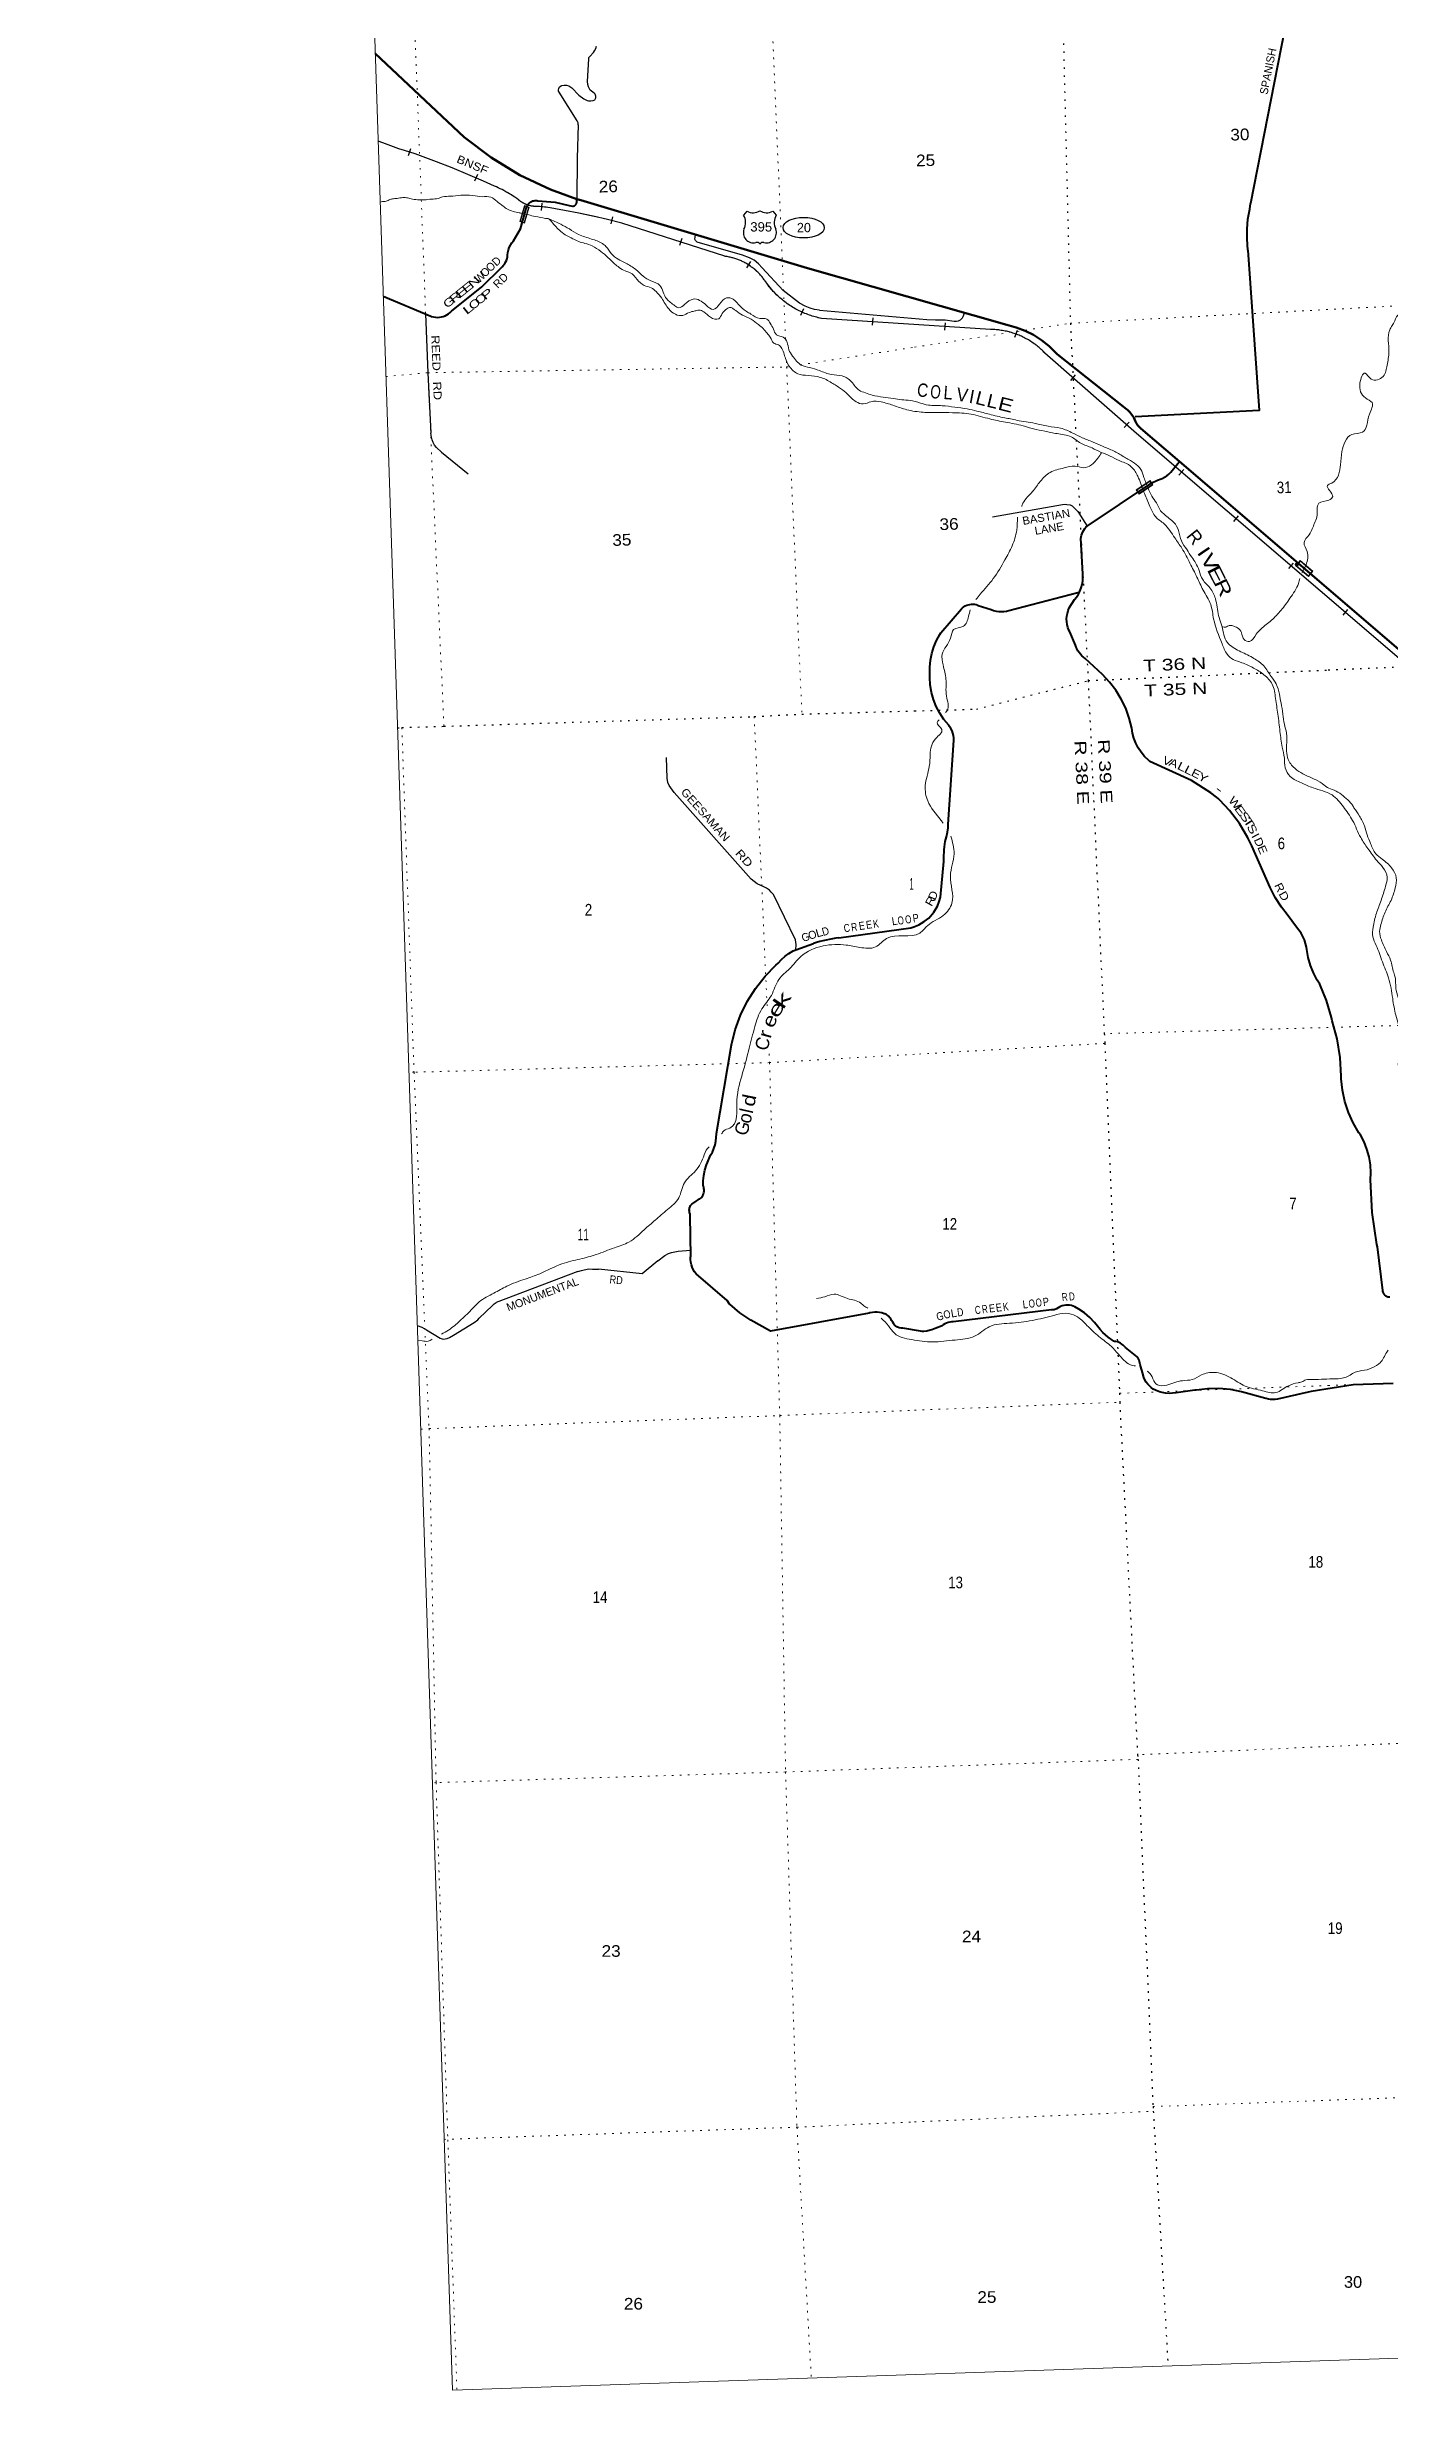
# Model space of a CAD drawing. Header units: feet. Extents: x 727543 to 978287, y 379550 to 572970.
# Drawn here: x 727553 to 747668, y 379550 to 414692 of the extents above; entities that cross this region are included whole.
import ezdxf
from ezdxf.enums import TextEntityAlignment as Align

# ---------------------------------------------------------------- set-up
doc = ezdxf.new("R2010")
doc.units = ezdxf.units.FT
doc.header["$LTSCALE"] = 80
doc.header["$PDMODE"] = 32
doc.header["$PDSIZE"] = 40
doc.linetypes.add('DOTTED', pattern=[1.5, 0.3, -1.2])
for name, color, linetype, lineweight in [('16', 7, 'Continuous', 25), ('17', 7, 'Continuous', 25), ('20', 7, 'Continuous', 70), ('26', 7, 'Continuous', 40), ('29', 7, 'Continuous', 25), ('34', 7, 'Continuous', 25), ('39', 7, 'Continuous', 13), ('4', 7, 'Continuous', 13), ('57', 7, 'Continuous', 13), ('6', 7, 'DOTTED', 25), ('61', 7, 'Continuous', 13), ('7', 7, 'DOTTED', 13)]:
    doc.layers.add(name, color=color, linetype=linetype, lineweight=lineweight)
for name, color, linetype in [('27', 7, 'Continuous'), ('30', 7, 'Continuous'), ('41', 7, 'Continuous'), ('55', 7, 'Continuous')]:
    doc.layers.add(name, color=color, linetype=linetype)

msp = doc.modelspace()

# ---------------------------------------------------------------- linework, layer by layer
at = {"layer": '16'}
for p, q in [((737994.93, 412169.74), (738046.24, 412228.5)), ((738238, 412234.47), (738237.72, 412234.27)), ((738430.09, 412228.59), (738481.48, 412169.74))]:
    msp.add_line(p, q, dxfattribs=at)
for centre, radius, start, end in [((738137.32, 412386.16), 182.07, 239.97227, 303.45418), ((738339.1, 412385.66), 181.52, 236.33975, 300.08743), ((738339.09, 412386.16), 182.07, 236.54582, 236.59441), ((738141.14, 411904.21), 151.42, 159.09177, 283.81923), ((737801.95, 412059.11), 222.05, 332.97043, 29.75871), ((738335.26, 411904.21), 151.42, 256.18077, 20.90823), ((738674.45, 412059.11), 222.05, 150.24129, 207.02957)]:
    msp.add_arc(centre, radius, start, end, dxfattribs=at)
for centre, major_axis, start_param, end_param in [((738196.48, 411705.39), (-19.56, 51.67), 4.95877769, 6.28318531), ((738279.93, 411705.39), (19.56, 51.67), 0, 1.32637542)]:
    msp.add_ellipse(centre, major_axis=major_axis, ratio=0.929097, start_param=start_param, end_param=end_param, dxfattribs=at)
at = {"layer": '17'}
msp.add_ellipse((738894.08, 411980.47), major_axis=(-309.24, 1), ratio=0.500121, dxfattribs=at)
at = {"layer": '20'}
for points in [[(735493.84, 412409.81), (735097.76, 412552.31), (734640.91, 412768.13), (734209.12, 413030.52), (733807.12, 413336.61), (732473.89, 414594.65)], [(744525.78, 408471.93), (743946.54, 408968.12), (743924.65, 408989.46), (743902.41, 409015.91), (743883.05, 409044.53), (743866.79, 409075.03), (743863.94, 409082.05), (743853.76, 409107.15), (743839.96, 409132.05), (743812.96, 409172.99), (743780.96, 409211.96), (743745.05, 409247.37), (743730.64, 409258.87), (743707.72, 409277.17), (743680.64, 409298.66), (742691.7, 410083.68), (742672.49, 410105.21), (742570.99, 410205.46), (742459.57, 410294.56), (742339.45, 410371.52), (742211.94, 410435.5), (742078.44, 410485.8), (741940.41, 410521.87), (738950.45, 411371.64), (735553.76, 412391.56), (735493.84, 412409.81)], [(748569.02, 404704.24), (748426.03, 404966.02), (748411.61, 405000.95), (748360.59, 405103.6), (748299.12, 405200.36), (748227.87, 405290.16), (748147.62, 405372.03), (748059.26, 405445.05), (746302.57, 406949.88), (744525.78, 408471.93)]]:
    msp.add_lwpolyline(points, dxfattribs=at)
at = {"layer": '26'}
for points in [[(746719.88, 417879.75), (746813.38, 416126.09), (746101.47, 414940.49), (745590.65, 412341.69)], [(732594.19, 410951.85), (733308.82, 410651.25), (733316.21, 410648.77), (733345.21, 410641.08), (733374.86, 410636.48), (733404.83, 410634.99), (733434.78, 410636.65), (733464.4, 410641.43), (733493.36, 410649.28), (733521.34, 410660.11), (733548.03, 410673.81), (733573.15, 410690.22), (733596.41, 410709.17), (733617.56, 410730.44), (734071.78, 411094.52), (734366.52, 411385.53), (734376.79, 411395.14), (734396.17, 411416.33), (734413.23, 411439.43), (734427.78, 411464.18), (734439.66, 411490.32), (734448.74, 411517.55), (734449.41, 411520.59), (734454.92, 411545.53), (734455.96, 411570.59), (734460.77, 411608.96), (734469.68, 411647.14), (734482.54, 411684.17), (734499.19, 411719.66), (734519.47, 411753.21), (734543.14, 411784.46), (734649.13, 411965.21), (734747.3, 412304.04), (734753.08, 412315.19), (734761.28, 412327.89), (734770.77, 412339.65), (734781.43, 412350.36), (734793.15, 412359.9), (734805.81, 412368.15), (734819.25, 412375.04), (734833.35, 412380.49), (734847.94, 412384.43), (734862.86, 412386.83), (734877.95, 412387.66), (734893.04, 412386.9), (734907.97, 412384.57), (735169.04, 412363.43), (735381.38, 412312.01), (735406.26, 412305.99), (735431.38, 412302.39), (735437.46, 412302.93), (735444.25, 412304.26), (735450.86, 412306.29), (735457.23, 412309), (735463.28, 412312.36), (735468.94, 412316.33), (735474.16, 412320.88), (735478.88, 412325.94), (735483.04, 412331.47), (735486.59, 412337.41), (735489.51, 412343.68), (735491.76, 412350.23), (735493.31, 412356.97), (735493.33, 412358.22), (735493.84, 412409.81)], [(745549.62, 411643.33), (745541.23, 411814.56), (745541.23, 411956.7), (745552.44, 412110.06), (745578.61, 412259.68), (745590.65, 412341.69)], [(745549.62, 411643.33), (745719.88, 409239), (743860.86, 409143.62)], [(743027.13, 406515.13), (743034.9, 406530.22), (743054.01, 406579.36), (743067.88, 406630.23), (743076.36, 406682.27), (743079.35, 406734.91), (743076.82, 406787.57), (743050.23, 407320.35), (743052.7, 407343.79), (743058.17, 407370.34), (743066.38, 407396.18), (743077.25, 407421.01), (743090.66, 407444.57), (743106.45, 407466.6), (743124.46, 407486.86), (743144.49, 407505.12), (744110.19, 408152.39), (744196.71, 408192.86), (744249.37, 408212.35), (744265.5, 408218.94), (744301.34, 408236.85), (744335.11, 408258.4), (744366.45, 408283.37), (744395, 408311.47), (744502.21, 408443.02), (744525.78, 408471.93)], [(739422.29, 401330.45), (740501.04, 401480.59), (740543.11, 401495.75), (740622.22, 401524.38), (740701.32, 401576.58), (740768.64, 401627.1), (740844.38, 401712.99), (740899.92, 401803.93), (740926.85, 401872.98), (740945.36, 401938.66), (740995.85, 402475.38), (740995.85, 402518.29), (740995.85, 402567.97), (740997.95, 402608.81), (741000.48, 402648.39), (741004.68, 402694.7), (741009.73, 402735.96), (741015.18, 402775.02), (741037.06, 402844.77), (741050.82, 402912.86), (741057.39, 402982.01), (741057.62, 403032.24), (741145.49, 404293.71), (741144.15, 404330.23), (741139.01, 404366.41), (741130.11, 404401.85), (741117.56, 404436.17), (741101.49, 404468.99), (741082.07, 404499.95), (741068.54, 404517.95), (740996.65, 404604.65), (740934.21, 404698.38), (740881.91, 404798.12), (740840.32, 404902.79), (740809.91, 405011.22), (740790.99, 405122.25), (740783.78, 405234.64), (740784.49, 405288.24), (740783.07, 405391.78), (740792.49, 405494.9), (740812.63, 405596.47), (740843.27, 405695.37), (740884.09, 405790.54), (740934.63, 405880.91), (740949.02, 405903.08), (741257.91, 406265.21), (741275.56, 406281.51), (741294.81, 406295.86), (741315.46, 406308.13), (741337.27, 406318.17), (741360.02, 406325.88), (741383.45, 406331.16), (741407.3, 406333.97), (741431.32, 406334.27), (741455.23, 406332.06), (741478.78, 406327.36), (741501.71, 406320.22), (741510.89, 406316.6), (741704.49, 406253.19), (741741.22, 406239.44), (741779.18, 406229.6), (741817.97, 406223.79), (741857.15, 406222.06), (741896.29, 406224.43), (741934.98, 406230.89), (741969.37, 406240.23), (743004.8, 406509.33), (743027.13, 406515.13)], [(742853.67, 405986.09), (742843.21, 406027.38), (742837.13, 406069.54), (742835.48, 406112.1), (742838.3, 406154.6), (742845.53, 406196.57), (742857.12, 406237.56), (742872.93, 406277.11), (742952.2, 406402.56), (742981.84, 406439.25), (743010.75, 406483.35), (743027.13, 406515.13)], [(747681.12, 395940.2), (747656.12, 395939.48), (747650.81, 395941.11), (747639.6, 395945.88), (747628.95, 395951.79), (747618.97, 395958.79), (747609.78, 395966.79), (747601.48, 395975.71), (747594.15, 395985.45), (747587.89, 395995.9), (747582.74, 396006.95), (747578.79, 396018.47), (747576.06, 396030.35), (747574.58, 396042.44), (747492.41, 396694.91), (747485.27, 396728.96), (747412.04, 397211.25), (747389.62, 397698.54), (747394.05, 397807.46), (747386.94, 397926.39), (747367.45, 398043.92), (747335.78, 398158.77), (747292.27, 398269.68), (747237.41, 398375.43), (747216.31, 398406.83), (747129.48, 398555.72), (747058.68, 398712.88), (747004.7, 398876.57), (746968.13, 399045.01), (746949.36, 399216.35), (746949.54, 399256.43), (746934.06, 399536.36), (746889.41, 399813.14), (746816.06, 400083.73), (746804.5, 400135.57), (746730.84, 400389.55), (746631.03, 400634.43), (746591.51, 400695.58), (746533.97, 400803.42), (746488.01, 400916.68), (746454.15, 401034.12), (746432.74, 401154.45), (746428.38, 401190.46), (746416.81, 401245.68), (746399.54, 401299.39), (746376.75, 401351), (746348.68, 401399.94), (746315.66, 401445.68), (746278.03, 401487.72), (746139.44, 401677.93), (746054.25, 401787.79), (745962.12, 401933.13), (745885.68, 402087.3), (745611.87, 402708.32), (745551.08, 402830.92), (745423.44, 403043.05), (745274.34, 403240.68), (745128.74, 403396.64), (745105.42, 403421.62), (745080.39, 403440.59), (744997.69, 403503.27), (744707.95, 403691.32), (744084.21, 403976.07), (744060.03, 403996.53), (744003.43, 404051.99), (743952.94, 404113.07), (743909.11, 404179.09), (743872.42, 404249.33), (743843.27, 404323.02), (743821.99, 404399.35), (743809.67, 404475.89), (743773.13, 404626.36), (743721.07, 404772.19), (743654.05, 404911.78), (743572.81, 405043.6), (743478.23, 405166.21), (743371.35, 405278.25), (743114.38, 405518.01), (743089.3, 405541.41), (743064.38, 405561.37), (743042.28, 405583.08), (743022.05, 405607.61), (743004.5, 405634.12), (742989.82, 405662.32), (742988.02, 405666.89), (742978.33, 405691.47), (742967.47, 405716.89), (742880.91, 405919.61), (742868.39, 405946.12), (742853.67, 405986.09)], [(737450.44, 397960.53), (737497.31, 398069.28), (737525.88, 398118.35), (737549.16, 398170.14), (737566.9, 398224.08), (737578.91, 398279.57), (737585.05, 398336.02), (737585.25, 398392.8), (737585.19, 398394), (737810.35, 399727.94), (737866.96, 399952.03), (737946.68, 400168.97), (738048.63, 400376.4), (738171.72, 400572.02), (738314.57, 400753.71), (738475.64, 400919.48), (738511.1, 400951.63), (738560.17, 401005.66), (738614.63, 401054.26), (738673.86, 401096.91), (738737.23, 401133.13), (738774.33, 401150.33), (739040.6, 401244.89)], [(740986.04, 395526.42), (740969.17, 395513.84), (740863.93, 395472.58), (740839.2, 395462.89), (740813.93, 395453.91), (740789.22, 395445.14), (740737.93, 395432.78), (740693.79, 395426.93), (740668.75, 395424.79), (740643.79, 395429.08), (740379.3, 395474.51), (740354.15, 395478.84), (740329.3, 395481.49), (740326.82, 395481.9), (740313.47, 395485.57), (740300.57, 395490.63), (740288.28, 395497), (740276.72, 395504.62), (740266.02, 395513.41), (740256.29, 395523.26), (740247.65, 395534.08), (740242.99, 395541.37), (740230.75, 395566.31), (740212.64, 395591.37), (740203.19, 395604.44), (740184.66, 395630.09), (740165.74, 395654.44), (740159.13, 395660.75), (740134.23, 395679.02), (740109.13, 395690.28), (740101.14, 395693.87), (740066.78, 395705.15), (740031.44, 395712.77), (739995.49, 395716.66), (739959.33, 395716.77), (739923.35, 395713.1), (739887.96, 395705.69), (739875.56, 395702.15), (738395, 395431.21), (738103.64, 395597.03), (737938.71, 395707.84), (737786.27, 395835.29), (737783.58, 395837.79), (737748.13, 395890.44), (737280.62, 396289.91), (737258.01, 396321.47), (737238.82, 396355.21), (737223.26, 396390.78), (737211.51, 396427.77), (737203.68, 396465.8), (737199.88, 396504.43), (737200.13, 396543.25), (737200.63, 396550.45), (737195.16, 397161.9), (737194.94, 397186.94), (737185.03, 397211.9), (737182.19, 397224.46), (737180.62, 397237.64), (737180.45, 397250.91), (737181.66, 397264.13), (737184.24, 397277.14), (737188.17, 397289.82), (737193.41, 397302.01), (737199.89, 397313.59), (737207.54, 397324.43), (737216.29, 397334.41), (737219, 397337.11), (737285.12, 397382.69), (737312.51, 397401.57), (737335.12, 397414.2), (737338.24, 397416.19), (737350.89, 397426.29), (737362.42, 397437.65), (737372.7, 397450.16), (737381.61, 397463.67), (737389.07, 397478.03), (737394.98, 397493.1), (737399.28, 397508.71), (737401.93, 397524.68), (737402.9, 397540.84), (737402.17, 397557.01), (737399.75, 397573.01), (737395.68, 397588.68), (737389.99, 397603.83), (737389.42, 397605.11), (737388.41, 397686.21), (737395.88, 397766.96), (737411.75, 397846.49), (737435.85, 397923.93), (737450.44, 397960.53)], [(747730.71, 394648.66), (747127.11, 394627.3), (746498.5, 394526.91), (746452.87, 394518.15), (745994.15, 394412.29), (745960.61, 394406.72), (745926.66, 394404.68), (745892.69, 394406.2), (745859.07, 394411.26), (745826.16, 394419.81), (745819.52, 394421.99), (745457.27, 394523.22), (745288.8, 394556.14), (745117.8, 394571.27), (744946.17, 394568.44), (744775.76, 394547.69), (744758.04, 394544.48), (744476.36, 394508.48), (744424.01, 394500.64), (744371.13, 394498.31), (744318.3, 394501.52), (744266.09, 394510.24), (744226.17, 394521.29), (744201.09, 394529.27), (744176.17, 394540.29), (744166.69, 394544.49), (744133.99, 394563.27), (744103.43, 394585.36), (744075.35, 394610.53), (744050.06, 394638.5), (744027.83, 394668.95), (744008.9, 394701.56), (743993.48, 394735.98), (743981.75, 394771.81), (743980.18, 394777.82), (743935.47, 394932.21), (743932.71, 394954.02), (743927.68, 394975.41), (743920.45, 394996.17), (743911.08, 395016.05), (743899.69, 395034.85), (743889.83, 395048.18), (743741.33, 395166.92), (743716.36, 395186.88), (743693.85, 395211.91), (743682.58, 395222.65), (743663.1, 395237.67), (743642.14, 395250.58), (743619.96, 395261.23), (743596.78, 395269.5), (743572.87, 395275.3), (743548.48, 395278.57), (743540.1, 395279.1), (743455.29, 395341.82), (743377.49, 395413.06), (743338.83, 395456.12), (743316.33, 395481.19), (743297.15, 395506.12), (743253.56, 395562.79), (743182.55, 395637.44), (743104.12, 395704.26), (743019.14, 395762.52), (742959.68, 395794.97), (742934.64, 395808.64), (742909.68, 395815.57), (742907.38, 395816.21), (742879.44, 395820.91), (742851.16, 395822.65), (742822.85, 395821.43), (742794.83, 395817.26), (742767.39, 395810.18), (742740.85, 395800.27), (742732.16, 395795.95), (742707.1, 395782.71), (742682.16, 395765.57), (742672.62, 395760.85), (742659.79, 395756.08), (742646.53, 395752.69), (742633, 395750.69), (742619.32, 395750.13), (742608.18, 395750.73), (741135.95, 395573.28), (741109.81, 395570.13), (741085.95, 395567.05), (741084.4, 395566.85), (741058.35, 395560.67), (741033.09, 395551.8), (741008.9, 395540.34), (740986.04, 395526.42)]]:
    msp.add_lwpolyline(points, dxfattribs=at)
msp.add_arc((739697.67, 399207.83), 2140.41, 97.39187, 107.87736, dxfattribs=at)
at = {"layer": '29'}
for p, q in [((737270.15, 411852.22), (737277.9, 411873.21)), ((739133.64, 410742.07), (740740.73, 410604.2)), ((733468.79, 408614.45), (733863.54, 408289.78)), ((741726.08, 407646.22), (742770.9, 407830.46)), ((743000.65, 407722.07), (743141.5, 407503.1)), ((738108.13, 402209.59), (736954.03, 403507.59)), ((735508.83, 396324.24), (734284.06, 395860.23))]:
    msp.add_line(p, q, dxfattribs=at)
for points in [[(735516.63, 413524.97), (735513.78, 413553.2), (735501.63, 413584.12), (735227.96, 414012.5), (735220.8, 414026.85), (735220.25, 414045.61), (735223, 414068.8), (735236.79, 414091.99), (735258.87, 414108.55), (735269.35, 414111.86), (735303, 414118.49), (735338.87, 414118.49), (735373.08, 414108.55), (735417.77, 414078.75), (735523.7, 413968.34), (735599.3, 413910.92), (735647.29, 413888.85), (735667.72, 413883.32), (735705.24, 413883.32), (735739.44, 413887.74), (735762.06, 413897.68), (735770.34, 413909.82), (735776.96, 413926.38), (735779.71, 413955.09), (735769.24, 413980.48), (735753.23, 413999.25), (735695.3, 414043.41), (735682.61, 414061.08), (735668.27, 414093.1), (735660.54, 414126.22), (735656.12, 414171.49), (735673.78, 414511.54), (735676.54, 414530.31), (735687.02, 414546.87), (735744.4, 414608.7), (735759.31, 414634.09), (735777.51, 414668.32), (735788, 414700.33)], [(735516.63, 413524.97), (735497.93, 413021.17), (735493.84, 412409.81)], [(739133.64, 410742.07), (739058.23, 410753.28), (738993.12, 410773.15), (738916.98, 410801.85), (738832.01, 410850.43), (738589.24, 411035.92), (738273.63, 411378.18), (738216.25, 411440.01), (738154.46, 411490.8), (738083.83, 411528.33), (737975.69, 411565.87), (737300.34, 411764.61), (737271.65, 411788.9), (737262.82, 411806.56), (737271.65, 411868.39)], [(733228.36, 410688.77), (733261.82, 409805.19), (733306.51, 408897.06)], [(740740.73, 410604.2), (740871.83, 410598.7), (740977.77, 410598.7), (741016.39, 410597.59), (741149.92, 410577.72), (741185.23, 410578.82), (741212.82, 410585.45), (741245.92, 410599.8), (741260.27, 410611.95), (741274.61, 410627.4), (741286.75, 410650.59), (741302.2, 410700.27)], [(733468.79, 408614.45), (733389.3, 408685.87), (733360.6, 408721.2), (733339.64, 408759.84), (733325.29, 408796.28), (733315.36, 408837.13), (733306.51, 408897.06)], [(742770.9, 407830.46), (742819.53, 407832.98), (742839.39, 407830.77), (742885.74, 407821.94), (742916.64, 407806.48), (742962.98, 407764.53), (743000.65, 407722.07)], [(736954.03, 403507.59), (736879.15, 403612.63), (736857.08, 403661.21), (736848.25, 403725.24), (736839.42, 404034.39)], [(738439.96, 401978.35), (738408.08, 402017.22), (738381.04, 402042.61), (738335.25, 402074.63), (738297.73, 402096.71), (738198.41, 402140.88), (738149.86, 402174), (738108.13, 402209.59)], [(738774.33, 401150.33), (738781.57, 401227.84), (738770.96, 401302.13), (738439.96, 401978.35)], [(736707.67, 396488.44), (736474.9, 396292.1), (735816.79, 396358.95)], [(736707.67, 396488.44), (736811.84, 396568.5), (736867.01, 396595), (736911.16, 396610.45), (737014.89, 396630.33), (737195.87, 396647.99)], [(735508.83, 396324.24), (735563.76, 396338.85), (735603.69, 396350.94), (735676.52, 396364.18), (735731.49, 396363.14), (735816.79, 396358.95)], [(733103.99, 395514.86), (733172.43, 395493.12), (733240.85, 395453.37), (733443.9, 395325.3), (733490.24, 395312.05), (733521.14, 395314.26), (733552.04, 395320.88), (733585.15, 395334.13), (733644.74, 395369.46), (733953.73, 395559.37), (734011.11, 395603.53), (734033.18, 395625.61), (734231.81, 395815.52), (734256.09, 395839.81), (734284.06, 395860.23)]]:
    msp.add_lwpolyline(points, dxfattribs=at)
at = {"layer": '34'}
for p, q in [((733001.12, 413164.68), (732968.04, 413059.14)), ((734007.09, 412779.37), (733963.35, 412677.78)), ((734970.06, 412347.97), (734959.49, 412237.86)), ((736030.41, 412143.91), (736003.53, 412036.61)), ((737069.19, 411816.17), (737035.12, 411710.94)), ((738096.46, 411472), (738036.49, 411379.05)), ((738893.24, 410762.77), (738846.59, 410662.48)), ((739929.72, 410626.92), (739922.44, 410516.55)), ((741012.99, 410552.84), (741005.7, 410442.47)), ((742091.54, 410439.76), (742053.73, 410335.81)), ((742963.99, 409771.8), (742890.87, 409688.81)), ((743770.24, 409064.97), (743697.12, 408981.97)), ((744590.75, 408355.05), (744518.79, 408271.04)), ((745406.74, 407659.48), (745334.78, 407575.48)), ((746229.64, 406951.12), (746157.68, 406867.12)), ((747045.63, 406255.56), (746973.67, 406171.56))]:
    msp.add_line(p, q, dxfattribs=at)
at = {"layer": '34', "lineweight": 13}
for p, q in [((736169.19, 412051.3), (737711.69, 411551.93)), ((739159.23, 410621.52), (741691.92, 410454.43))]:
    msp.add_line(p, q, dxfattribs=at)
at = {"layer": '34'}
for points in [[(734859.58, 412298.65), (734857.95, 412298.78), (734850.38, 412299.58), (734842.88, 412300.5), (734835.36, 412301.56), (734827.88, 412302.71), (734820.37, 412304.04), (734812.94, 412305.45), (734805.5, 412307.05), (734798.14, 412308.73), (734790.75, 412310.55), (734783.43, 412312.51), (734776.15, 412314.6), (734768.89, 412316.78), (734761.66, 412319.15), (734754.47, 412321.59), (734747.35, 412324.19), (734740.26, 412326.88), (734733.23, 412329.73), (734726.24, 412332.69), (734719.33, 412335.75), (734712.44, 412338.94), (734705.62, 412342.27), (734698.83, 412345.72), (734692.13, 412349.24), (734685.49, 412352.93), (734678.92, 412356.73), (734672.4, 412360.61), (734665.99, 412364.6), (734659.6, 412368.76), (734653.3, 412372.98), (734647.1, 412377.34), (734640.96, 412381.75), (734634.87, 412386.35), (734628.91, 412391), (734625.6, 412393.65), (734618.86, 412398.72), (734592.85, 412417.53), (734566.54, 412435.67), (734540.08, 412453.48), (734513.07, 412470.92), (734486.02, 412487.79), (734458.58, 412504.23), (734430.67, 412520.06), (734402.79, 412535.48), (734374.53, 412550.48), (734345.8, 412564.87), (734317.1, 412578.86), (734288.19, 412592.33), (734258.79, 412605.22), (734095.51, 412679.02), (733862.77, 412779.22), (733627.47, 412877.44), (733390.93, 412969.79), (733153.78, 413057.59), (733072.7, 413087.09), (732990.6, 413110.76), (732909.47, 413136.18), (732828.74, 413163.03), (732747.8, 413190.93), (732667.86, 413220.59), (732588.78, 413251.53), (732517.3, 413280.27)], [(738935.51, 410685.83), (738913.96, 410694.49), (738892.46, 410703.42), (738871.06, 410712.87), (738850, 410722.67), (738829.01, 410732.85), (738808.22, 410743.27), (738787.53, 410754.22), (738767.15, 410765.38), (738746.87, 410777.06), (738726.92, 410788.95), (738707.03, 410801.23), (738687.49, 410813.85), (738668.16, 410826.84), (738649.01, 410840.06), (738630.11, 410853.78), (738611.37, 410867.74), (738592.99, 410882.05), (738574.78, 410896.58), (738556.95, 410911.58), (738539.29, 410926.82), (738521.95, 410942.28), (738504.82, 410958.1), (738488.03, 410974.25), (738471.45, 410990.79), (738455.16, 411007.39), (738439.23, 411024.47), (738423.62, 411041.75), (738408.19, 411059.26), (738393.2, 411076.97), (738378.46, 411095.17), (738364, 411113.46), (738350.01, 411132.05), (738336.18, 411150.75), (738322.72, 411169.92), (738310.55, 411187.8), (738302.01, 411200.05), (738293.22, 411212.05), (738284.22, 411223.9), (738275.03, 411235.72), (738265.61, 411247.28), (738256.03, 411258.63), (738246.27, 411269.94), (738236.26, 411280.99), (738226.09, 411291.83), (738215.67, 411302.59), (738205.13, 411313.07), (738194.45, 411323.44), (738183.49, 411333.63), (738172.41, 411343.52), (738161.13, 411353.28), (738149.75, 411362.86), (738138.1, 411372.26), (738126.39, 411381.41), (738114.41, 411390.37), (738102.37, 411399.09), (738090.14, 411407.67), (738077.79, 411415.96), (738065.27, 411424.04), (738052.66, 411431.94), (738039.81, 411439.59), (738026.89, 411447.06), (738013.84, 411454.25), (738000.69, 411461.28), (737987.37, 411467.96), (737973.96, 411474.49), (737960.49, 411480.78), (737946.87, 411486.84), (737933.14, 411492.62), (737919.24, 411498.19), (737905.37, 411503.57), (737891.32, 411508.61), (737877.21, 411513.42), (737863.02, 411518.05), (737848.83, 411522.38), (737834.42, 411526.45), (737820.02, 411530.32), (737805.56, 411533.85), (737791.08, 411537.25), (737776.41, 411540.31), (737761.82, 411543.12), (737747.19, 411545.7), (737732.39, 411548.04), (737717.64, 411550.02), (737711.45, 411550.85), (736168.89, 412050.24), (735955.18, 412103.77), (735741.41, 412152.12), (735526.7, 412196.8), (735310.14, 412239.36), (735093.56, 412276.72), (735057.78, 412282.47), (735033.63, 412286.05), (735009.54, 412289.06), (734985.38, 412291.65), (734961.04, 412293.98), (734936.76, 412295.74), (734912.55, 412297.07), (734888.14, 412298.15), (734863.81, 412298.65), (734859.58, 412298.65)], [(747993.5, 405368.26), (743880.76, 408891.35), (742508.73, 410100.13), (742494.99, 410114.45), (742481.06, 410128.35), (742466.86, 410142.01), (742452.43, 410155.61), (742437.75, 410168.81), (742422.89, 410181.68), (742407.8, 410194.49), (742392.46, 410206.91), (742376.94, 410219.01), (742361.11, 410230.96), (742345.18, 410242.51), (742329.08, 410253.91), (742312.66, 410264.99), (742296.16, 410275.67), (742279.39, 410286.13), (742262.55, 410296.34), (742245.38, 410306.25), (742228.2, 410315.83), (742210.69, 410325.1), (742193.18, 410334.07), (742175.41, 410342.79), (742157.55, 410351.11), (742139.53, 410359.11), (742121.42, 410366.88), (742103.06, 410374.26), (742084.61, 410381.4), (742066.07, 410388.14), (742047.45, 410394.65), (742028.65, 410400.67), (742009.77, 410406.47), (741990.87, 410411.94), (741971.81, 410417.1), (741952.66, 410421.85), (741933.34, 410426.3), (741914.1, 410430.49), (741894.68, 410434.22), (741875.25, 410437.63), (741855.73, 410440.79), (741836.29, 410443.56), (741816.59, 410445.94), (741796.97, 410448.06), (741777.33, 410449.71), (741757.69, 410451.2), (741737.88, 410452.22), (741718.22, 410452.91), (741698.55, 410453.29), (741691.88, 410453.33), (739159.08, 410620.43), (739136.13, 410625.16), (739113.46, 410630.36), (739090.89, 410635.96), (739068.23, 410641.86), (739045.81, 410648.24), (739023.6, 410655), (739001.32, 410662.04), (738979.25, 410669.58), (738957.41, 410677.5), (738935.51, 410685.83)]]:
    msp.add_lwpolyline(points, dxfattribs=at)
at = {"layer": '34', "lineweight": 13}
msp.add_lwpolyline([(742509.49, 410100.92), (743881.48, 408892.18), (747994.2, 405369.11)], dxfattribs=at)
for centre, radius, start, end in [((734398.96, 417788.03), 4883.34, 247.29854, 254.24538), ((728195.74, 399382.32), 14547.77, 65.3673, 70.41157), ((733532.55, 410922.33), 1834.01, 53.39071, 66.65726), ((734899.04, 412731.52), 433.56, 231.01286, 264.78548), ((734845.49, 410903.79), 1396.03, 81.24628, 89.4197), ((733040.03, 399854.52), 12591.79, 75.61077, 80.77821), ((737607.26, 410703.09), 855.24, 34.57473, 82.98663), ((739420.81, 411930.05), 1334.42, 213.76376, 258.69531), ((741687.64, 409322.37), 1132.08, 43.45038, 89.78317)]:
    msp.add_arc(centre, radius, start, end, dxfattribs=at)
at = {"layer": '39'}
for p, q in [((746418.68, 406919.52), (746366.65, 406806.25)), ((741010.04, 404699.49), (741011.97, 404701.76)), ((733175.38, 395288.25), (733111.11, 395293.14))]:
    msp.add_line(p, q, dxfattribs=at)
for points in [[(734676.76, 412193.42), (734628.57, 412204.3), (734453.34, 412259.06), (734391.27, 412302.87), (734300, 412372.23), (734205.08, 412437.95), (734080.95, 412445.25), (733931.27, 412463.5), (733756.03, 412467.15), (733599.05, 412452.55), (733482.22, 412441.6), (733416.51, 412419.69), (733317.94, 412408.74), (733208.41, 412397.79), (733131.75, 412397.79), (733029.52, 412408.74), (732956.51, 412426.99), (732887.14, 412430.65), (732799.52, 412419.69), (732730.16, 412412.39), (732682.7, 412397.79), (732624.29, 412372.23), (732580.48, 412372.23), (732543.74, 412364.24)], [(735077.07, 412114.35), (735026.51, 412120.33), (734869.53, 412149.53), (734676.76, 412193.42)], [(735074.17, 412113.17), (735093.77, 412094.6), (735168.89, 412007.74), (735233.31, 411942.81), (735322.1, 411872.49), (735436.84, 411812.98), (735522.77, 411772.89), (735616.42, 411745.14), (735726.51, 411707.74), (735852.01, 411624.27), (735961.55, 411534.31), (736063.29, 411434.03), (736129.27, 411385.31), (736219.63, 411331.2), (736293.05, 411304.92), (736396.82, 411204.69), (736504.34, 411114.67), (736610.33, 411079.17), (736682.53, 411024.56), (736766.17, 410921.77), (736873.65, 410761.01), (736972.81, 410680.87), (737084.29, 410665.73), (737175.97, 410708.66), (737262.16, 410731.23), (737320.34, 410744.95), (737397.85, 410716.76), (737497.02, 410636.62), (737620.77, 410615.75), (737673.16, 410691.97), (737743.87, 410762.62), (737795.76, 410784.25), (737836.68, 410765.16), (737875.86, 410735.92), (737978.72, 410668), (738107.59, 410608.88), (738214.88, 410526.94), (738287.25, 410466.27), (738345.72, 410397.14), (738393.76, 410339.84), (738444.73, 410250.3), (738516.19, 410221.94), (738568.16, 410168.8), (738629.57, 409994.66), (738678.63, 409901.01), (738806.95, 409789.33), (738963.15, 409763.3), (739143.63, 409735.9), (739313.46, 409655.68), (739447.21, 409566.37), (739550.47, 409484.32), (739678.84, 409370.62), (739786.79, 409337.2), (739902.96, 409370.7), (740056.53, 409366.82), (740231.57, 409317.05), (740441.42, 409250.04), (740684.78, 409212.25), (740904.99, 409208.17), (741123.12, 409206.06), (741406.44, 409183.51), (741685.06, 409112.32), (741916.59, 409064.1), (742182.66, 409008.73), (742339.43, 408962.5), (742505.95, 408928.67), (742690.74, 408891.29), (742902.1, 408842.51), (743046.05, 408749.45), (743215.66, 408677.3), (743350.8, 408610.26), (743489.64, 408555.46), (743622.82, 408486.35), (743706.5, 408454.29), (743809.25, 408390.41), (743901.98, 408251.48), (743987.38, 408028.47)], [(735076.44, 412114.64), (735077.07, 412114.35), (735253.01, 412032.27), (735382.22, 411961.03), (735521.79, 411879.98), (735715.55, 411810.51), (735876.93, 411744.19), (735930.68, 411699.18), (736014.55, 411588.31), (736113.72, 411508.16), (736226.44, 411448.6), (736378.57, 411351.72), (736488.39, 411251.66), (736603.35, 411184.07), (736740.57, 411115.08), (736787.78, 411015.32), (736841.16, 410911.69), (736963.14, 410809.94), (737018.52, 410779.13), (737109.98, 410830.13), (737238.98, 410910.46), (737431.29, 410820.75), (737540.2, 410752.99), (737634.84, 410834.4), (737737.28, 410926.13), (737801.95, 410923.86), (737919.73, 410828.06), (738033.64, 410726.09), (738103.42, 410685.56), (738238.56, 410618.53), (738341.8, 410609.23), (738394.05, 410545.99), (738440.93, 410458.35), (738485.67, 410374.7), (738587.68, 410337.07), (738644.25, 410263.85), (738673.7, 410149.46), (738726.8, 410055.93), (738785.44, 409980.74), (738857.81, 409920.07), (738982.01, 409883.05), (739130.71, 409836.6), (739310.02, 409778.86), (739472.16, 409757.03), (739609.89, 409669.86), (739726.55, 409541.69), (739818.47, 409503.79), (739920.43, 409468.18), (740084.76, 409440.35), (740236.87, 409416.22), (740366.57, 409399.56), (740488.02, 409388.74), (740642.55, 409350.54), (740762.55, 409319.47), (740968.75, 409310.97), (741157.18, 409287.83), (741345.66, 409262.68), (741489.93, 409230.26), (741677.03, 409182.84), (741908.73, 409128.55), (741993.98, 409112.7), (742091.51, 409091.12), (742361.32, 409045.96), (742558.39, 409002.86), (742744.97, 408973.61), (742926.75, 408899.77), (743065.98, 408830.83), (743231.39, 408764.63), (743370.39, 408703.77), (743499.09, 408650.7), (743646.67, 408571.89), (743790.39, 408486.9), (743849.98, 408450.13), (743945.5, 408355.74), (743993.28, 408235.79), (744056.65, 408075.12)], [(748094.42, 410971.34), (748072.87, 410875.76), (748036.16, 410888.9), (748004.34, 410799.11), (747923.75, 410792.86), (747956.4, 410636.12), (747826.03, 410677.01), (747751.96, 410582.02), (747715.55, 410512.3), (747677, 410446.58), (747665.98, 410118.88), (747637.28, 409918.02), (747577.35, 409750.66), (747400.87, 409707.43), (747307.47, 409797.83), (747230.89, 409648.2), (747311.76, 409428.11), (747412.72, 409356.1), (747373.13, 409183.24), (747269.62, 408913.63), (747111.08, 408878.98), (746960.76, 408622.24), (746938, 408425.58), (746808.37, 408151.22), (746742.81, 408113.05), (746822.15, 407947.48), (746765.05, 407895.39), (746614.97, 407846.82), (746584.36, 407641.86), (746550.59, 407550), (746468.63, 407375.97), (746393.22, 407256.69), (746439.38, 407122.55), (746422.61, 406928.07), (746418.68, 406919.52)], [(742161.25, 407797.77), (742180.85, 407846.63), (742323.33, 408022.31), (742440.21, 408175.07), (742587.86, 408310.47), (742796, 408376.8), (742960.77, 408405.57), (743088.67, 408380.78), (743206.64, 408422.41), (743302.67, 408526.09), (743358.57, 408605.54)], [(743987.02, 408029.4), (744000.01, 407995.48), (744084.23, 407799.74), (744169.35, 407644.43), (744295.47, 407538.75), (744456.88, 407326.93), (744562.17, 407172.18), (744683.56, 406947.13), (744788.3, 406739.82), (744880.54, 406546.32), (744993.63, 406329.13), (745038.02, 406114.1), (745163.53, 405741.64), (745242.71, 405582.13), (745329.71, 405503.67), (745460.25, 405456.73), (745636.14, 405376.66), (745792.42, 405275.85), (745915.47, 405135.73), (745965.91, 404920.87), (746000.76, 404685.37), (746032.27, 404425.53)], [(744056.65, 408075.12), (744112.16, 407956.11), (744179.61, 407854.89), (744243.53, 407735.39), (744299.64, 407678.31), (744442.31, 407558.94), (744512.34, 407437.58), (744555.02, 407283.14), (744639.52, 407150.05)], [(741476.54, 406404.37), (741540.56, 406483.13), (741735.94, 406716.85), (741909.78, 406998.48), (742018.97, 407209.63), (742087.06, 407445.93), (742099.41, 407639.94)], [(744639.52, 407150.05), (744709.26, 407038.78), (744768.19, 406953.49), (744819.89, 406837.69), (744874.11, 406703.78), (744982.65, 406577.41), (745063.84, 406417.95), (745113.39, 406162.65), (745153.15, 406040.46), (745185.18, 405905.93), (745224.89, 405785.76), (745305.95, 405703.1), (745349.23, 405671.95), (745545.8, 405574.26), (745642.21, 405520.32), (745790.76, 405407.17), (745900.14, 405250.51), (745976, 405137.39), (746022.72, 404983.06), (746048.59, 404852.4), (746075.47, 404685.4), (746097.93, 404532.42), (746131.92, 404399.97), (746131.01, 404216.04), (746134.29, 404098.91), (746170.07, 403974.59), (746286.73, 403846.42), (746403.83, 403774.85), (746565.37, 403702.48), (746694.91, 403619.13), (746720.21, 403597.41)], [(746331.1, 406719.2), (746309.35, 406646.08), (746182.35, 406422.32), (746048.04, 406242.81), (745904.83, 406093.38), (745748.94, 405963.81), (745674.47, 405882.95), (745576.58, 405773.16), (745494.97, 405803.26), (745453.64, 405909.24), (745397.19, 405978.43), (745323.65, 406008.75), (745272.98, 406015.45), (745219.13, 405991.74), (745174.63, 405994.56)], [(741019.58, 404710.7), (741044.17, 404739.59), (741034.09, 404955.55), (741026.97, 405210), (740982.64, 405423.01), (740972.01, 405586.42), (741094.59, 405824.2), (741141.47, 405952.81), (741287.45, 406003.29), (741364.15, 406148.88), (741390.14, 406250.62)], [(740984.69, 403048.34), (740950.89, 403093.99), (740752.99, 403383.63), (740716.28, 403613.01), (740776.91, 403899.63), (740789.98, 404081.87), (740870.24, 404316.48), (740963.15, 404456.45), (740892.9, 404561.82), (740926.72, 404601.57)], [(746032.27, 404425.53), (746067.12, 404190.03), (746097.93, 404027.18), (746112.09, 403882.06), (746186.49, 403748.69), (746352.69, 403654.22), (746528.41, 403580.21), (746812.08, 403472.79), (746982.67, 403293.55), (747121.66, 403089.2), (747241.88, 402833.81), (747349.41, 402671.03), (747483.68, 402490.8), (747573.43, 402386.15), (747640.16, 402238.43), (747615.65, 402104.37), (747546.98, 401888.27), (747477.59, 401698.42), (747428.93, 401488.92), (747424.82, 401347.34), (747474.89, 401217.35), (747566.59, 400971.29), (747660.18, 400729.31), (747721.34, 400419.76), (747768.76, 400168.44), (747845.27, 399887.6), (747852.77, 399691.77), (747828.48, 399549.64), (747806.37, 399401.5), (747894, 399300.83), (747970.63, 399232.2), (748113.76, 399023.91), (748227.56, 398925.98), (748367.09, 398774.19), (748541.7, 398667.82), (748616.63, 398659.77), (748753.39, 398606.93), (748858.01, 398476.41), (748901.69, 398358.37), (748934.24, 398205.66), (749047.65, 398049.12), (749155.41, 397878.26), (749236.26, 397730.93), (749302.48, 397601.38), (749406.79, 397337.47), (749463.16, 397126.81), (749534.02, 396831.67), (749632.2, 396642.37), (749768.88, 396448.05), (749862.53, 396204.06), (749991.33, 396010.71)], [(746720.21, 403597.41), (746813.72, 403555.27), (746928.59, 403500.47), (747024.49, 403419.32), (747109.85, 403333.96), (747141.27, 403280.1)], [(747141.27, 403280.1), (747222.75, 403156.64), (747297.55, 403009.13), (747339.72, 402872.86), (747389.8, 402742.87), (747466.73, 402591.39), (747563.88, 402511.19), (747704.86, 402379.64), (747775.68, 402230.01), (747759.69, 402080.02), (747696.29, 401892.36), (747606.38, 401714.07), (747544.88, 401530.5), (747525.57, 401426.9), (747551.38, 401298.27), (747628.93, 401124.57), (747691.11, 400994.91), (747736.72, 400808.21), (747749.9, 400770.17), (747774.5, 400540.45), (747814.83, 400398.07), (747841.66, 400233.08), (747871.22, 400114.66), (747907.97, 399956.01), (747930.54, 399798.99), (747942.51, 399659.87), (747893.55, 399533.23), (747916.04, 399450.99), (748022.96, 399310.43), (748114.9, 399199.77), (748191.87, 399119.02), (748256.16, 399058.13), (748383.03, 398926.2), (748489.03, 398817.95), (748659.99, 398770.09), (748810.87, 398717.63), (748876.49, 398537.54), (748974.22, 398364.4), (749025.41, 398266.77), (749126.28, 398053.29), (749213.75, 397885.92), (749293.31, 397785.03), (749375.95, 397645.83), (749445.58, 397538.6), (749518.65, 397380.95), (749579.77, 397216.9), (749605.92, 397076.15), (749635.66, 396951.67), (749680.19, 396803.34), (749752.58, 396669.91), (749807.2, 396521.86), (749877.17, 396402.52), (749985.21, 396221.57), (750099.83, 396012.36)], [(737664.82, 398389.35), (737697.05, 398437.48), (737786.82, 398476.32), (737894.22, 398895.58), (737979.65, 399306.15), (738078.32, 399676.67), (738162.2, 399998.28), (738267.79, 400265.92), (738409.54, 400467.86), (738523.99, 400707.45), (738683.06, 400867.42), (738851.61, 401049.88), (739184.37, 401208.54), (739531.29, 401222.09), (739736.2, 401187.28), (739970.25, 401193.69), (740136.28, 401321.52), (740634.79, 401401.86), (740750.84, 401512.15), (740986.81, 401666.15), (741116.91, 401851.6), (741093.39, 402259.19), (741148.74, 402590.12), (741097.67, 402855.81)], [(733464.66, 395386.24), (733572.7, 395448.68), (733740.53, 395584.64), (733911.6, 395748.98), (734029.38, 395869.43), (734251.8, 396002.84), (734444.79, 396105.13), (734720.4, 396213.73), (734938.29, 396292.45), (735271.34, 396441.02), (735541.91, 396513.1), (735786.37, 396580.43), (736058.11, 396682.85), (736275.83, 396767.63), (736502.88, 396951.7), (736670.43, 397097.76), (736853.72, 397258.39), (737022.6, 397428.73), (737107.06, 397657.4), (737271.74, 397833.69), (737404.29, 398075.79), (737477.68, 398195.02), (737479.69, 398196.23)], [(739856.78, 395775.59), (739795.73, 395813.14), (739752.23, 395852.37), (739550.39, 395921.62), (739348.66, 395986.82), (739210.41, 395948.68), (739088.07, 395919.06)], [(743866.23, 394909.37), (743790.2, 394928.23), (743610.09, 395087), (743505.93, 395201.36), (743320.05, 395349.86), (743139.66, 395518.72), (742976.25, 395657.74), (742823.63, 395700.04), (742640.81, 395666.74), (742321.82, 395593.33), (741979.78, 395549.61), (741676.3, 395498.85), (741456.19, 395355.4), (741162.97, 395298.87), (740826.59, 395269.44), (740512.61, 395305.3), (740253.55, 395399.26), (740165.59, 395512.04), (740057.8, 395625.43)], [(733175.38, 395288.25), (733268.47, 395280.69), (733327.8, 395309.68)], [(747654.41, 395145.72), (747631.54, 395114.28), (747532.94, 394957.99), (747477.58, 394916.05), (747340, 394853.68), (747179.32, 394823), (747026.05, 394744.03), (746861.29, 394715.27), (746695.78, 394712.75), (746520.3, 394705.93), (746419.48, 394701.14), (746357.72, 394671.16), (746303.59, 394657.55), (746159.45, 394613.18), (745970.48, 394511), (745772.44, 394536.52), (745509.43, 394607.51), (745295.92, 394733.02), (745047.34, 394813.11), (744856.57, 394775.55), (744717.2, 394705.04), (744570.25, 394688.89), (744337.84, 394623.92), (744194.42, 394626.05), (744063.51, 394816.5), (744039.62, 394832.47)]]:
    msp.add_spline(points, degree=3, dxfattribs=at)
at = {"layer": '4'}
msp.add_lwpolyline([(969937.84, 572954.67), (978041.59, 388968.11), (947496.78, 387643.8), (916945.33, 386361.5), (886396.97, 385118.33), (855846.95, 383920.08), (825295.31, 382766.75), (794742.09, 381652.54), (764187.38, 380580.36), (733631.22, 379550.22), (727552.54, 563611.91)], dxfattribs=at)
msp.add_lwpolyline([(969937.84, 572954.67), (978041.59, 388968.11), (947496.78, 387643.8), (916945.33, 386361.5), (886396.97, 385118.33), (855846.95, 383920.08), (825295.31, 382766.75), (794742.09, 381652.54), (764187.38, 380580.36), (733631.22, 379550.22), (727552.54, 563611.91)], dxfattribs=at)
at = {"layer": '55'}
msp.add_point((746285.22, 406929.21), dxfattribs=at)
at = {"layer": '57'}
for p, q in [((746268.96, 406910.22), (746337.26, 406989.97)), ((746337.26, 406989.97), (746527.15, 406827.36)), ((746268.96, 406910.22), (746458.85, 406747.61)), ((746527.15, 406827.36), (746458.85, 406747.61))]:
    msp.add_line(p, q, dxfattribs=at)
msp.add_lwpolyline([(746457.97, 406758.88), (746280.23, 406911.09), (746338.13, 406978.68), (746515.86, 406826.48)], close=True, dxfattribs=at)
at = {"layer": '6'}
msp.add_line((745864.21, 405306.45), (746753.1, 405347), dxfattribs=at)
for points in [[(742761.21, 415823.97), (742891.15, 410547.84), (742974.3, 408876.41)], [(742978.22, 408797.62), (743157.83, 405187.52), (743398.87, 399893.13), (743406.98, 399747.85), (743628.55, 394499.4), (743630.27, 394366.06), (743897.36, 389078.45), (743905.34, 389009.95), (744129.82, 383802.01), (744133.82, 383731.39), (744355.41, 379906.94)], [(746753.1, 405347), (748616.92, 405432.03), (754102.15, 405608.54), (756129.46, 405711.54)], [(740556.44, 404733.6), (741481.77, 404759.66), (743157.83, 405187.52), (745735.19, 405300.56), (745753.56, 405301.4)], [(732807.93, 404479.99), (732871.9, 404485.23), (733503.09, 404502.72), (738153.23, 404648.28), (738866.97, 404686.02), (740556.44, 404733.6)]]:
    msp.add_lwpolyline(points, dxfattribs=at)
at = {"layer": '61'}
for p, q in [((734781.7, 412290.07), (734712.48, 412049.85)), ((734712.48, 412049.85), (734640.42, 412070.61)), ((743877.96, 408047.95), (744085.74, 408186.96)), ((744085.74, 408186.96), (744127.44, 408124.63))]:
    msp.add_line(p, q, dxfattribs=at)
for points in [[(734640.42, 412070.61), (734709.63, 412310.84), (734781.7, 412290.07)], [(744127.44, 408124.63), (743919.66, 407985.61), (743877.96, 408047.95)]]:
    msp.add_lwpolyline(points, dxfattribs=at)
for points in [[(734715.1, 412300.93), (734650.32, 412076.08), (734707, 412059.74), (734771.79, 412284.59)], [(743921.85, 407996.7), (743889.05, 408045.75), (744083.54, 408175.87), (744116.35, 408126.83)]]:
    msp.add_lwpolyline(points, close=True, dxfattribs=at)
at = {"layer": '7'}
for p, q in [((738841.63, 409923.16), (740556.44, 410187.69)), ((738153.23, 404648.28), (738346.25, 400293.62)), ((743406.98, 399747.85), (740556.44, 399583.77)), ((746753.1, 394617.31), (747700.6, 394653.07)), ((740556.44, 394245.29), (743630.27, 394366.06)), ((743628.55, 394499.4), (746753.1, 394617.31)), ((743905.34, 389009.95), (740556.44, 388890.05)), ((740556.44, 383572.48), (744133.82, 383731.39))]:
    msp.add_line(p, q, dxfattribs=at)
for points in [[(738139.38, 425733.49), (738232.76, 420278.59), (738413.82, 415251.34), (738621.31, 410302.21)], [(732728.24, 423593.46), (732893.34, 420447.62), (733059.67, 415153.2), (733261.82, 409805.19), (733503.09, 404502.72)], [(740556.44, 410187.69), (742891.15, 410547.84), (748409.04, 410840.51), (748902.54, 410861.91)], [(732633.95, 409748.04), (733261.82, 409805.19), (738638.51, 409891.83), (738676.07, 409897.62)], [(738634.88, 409978.53), (738638.51, 409891.83), (738866.97, 404686.02)], [(732871.9, 404485.23), (733054.62, 399314.75), (733280.93, 393969.43), (733385.05, 388661.18), (733561.2, 383304.38), (733697.88, 379552.4)], [(747814.98, 400015.72), (746753.1, 399986.24), (743398.87, 399893.13)], [(740556.44, 399583.77), (738383.26, 399458.68), (733054.62, 399314.75), (732978.66, 399309.81)], [(738377.45, 399589.75), (738383.26, 399458.68), (738535.41, 394165.89), (738622.39, 388820.8), (738793.66, 383494.18), (739009.16, 379728.43)], [(733155.32, 393960.77), (733280.93, 393969.43), (738535.41, 394165.89), (740556.44, 394245.29)], [(755392.88, 389579.98), (754762.08, 389529.62), (749354.66, 389314.82), (746753.1, 389202.14), (743897.36, 389078.45)], [(740556.44, 388890.05), (738622.39, 388820.8), (733385.05, 388661.18), (733330.45, 388657.51)], [(744129.82, 383802.01), (749539.77, 383998.69), (754982.51, 384178.08), (759875.43, 384391.58)], [(733507.02, 383310.9), (738793.66, 383494.18), (740556.44, 383572.48)]]:
    msp.add_lwpolyline(points, dxfattribs=at)

# ---------------------------------------------------------------- texts
at = {"layer": '16', "width": 1.05}
msp.add_text('395', height=140, dxfattribs=at).set_placement((738257.81, 411922.7), align=Align.CENTER)
at = {"layer": '17'}
msp.add_text('20', height=140, dxfattribs=at).set_placement((738897.53, 411912.16), align=Align.CENTER)
at = {"layer": '27'}
msp.add_text('SPANISH', height=120, rotation=78.88, dxfattribs=at).set_placement((745844.5, 413968.6))
for s, rotation, p in [('D', 44.635, (734331.8, 411434.81)), ('W', 44.635, (734083.4, 411193.33)), ('O', 44.635, (734162.59, 411271.52)), ('O', 44.635, (734244.2, 411352.05)), ('R', 44.635, (734351.61, 411103.8)), ('D', 44.635, (734437, 411188.11)), ('O', 19.462, (739043.49, 401319.09)), ('L', 9.873, (741153.77, 395642.62))]:
    msp.add_text(s, height=120, rotation=rotation, dxfattribs=at).set_placement(p, align=Align.CENTER)
for s, rotation, width, p in [('E', 38.714, 1.6, (733895.35, 411042.82)), ('N', 39.714, 1.5, (733990.54, 411120.49)), ('G', 38.714, 1.35, (733614.44, 410817.66)), ('R', 38.714, 1.45, (733708.08, 410892.71)), ('E', 38.714, 1.6, (733801.72, 410967.76)), ('O', 38.714, 1.4, (733997.85, 410791.75)), ('O', 38.714, 1.4, (734091.48, 410866.8)), ('P', 38.714, 1.6, (734185.11, 410941.86)), ('L', 38.714, 1.8, (733904.21, 410716.7)), ('V', 333.768, 1.3, (744316.54, 403925.07)), ('A', 338.087, 1.2, (744417.03, 403893.19)), ('L', 334.62, 1.4, (744536.37, 403841.62)), ('L', 332.801, 1.45, (744640.91, 403788.11)), ('E', 332.923, 1.25, (744747.96, 403738.78)), ('Y', 330.947, 1.35, (744851.74, 403680.98)), ('-', 323.06, 1.8, (745088.59, 403510.47)), ('W', 310.437, 1.25, (745311.74, 403315.02)), ('E', 306.241, 1.5, (745386.54, 403206)), ('S', 305.119, 1.5, (745459.1, 403109.44)), ('T', 303.175, 1.6, (745516.83, 403025.52)), ('S', 299.847, 1.35, (745565.03, 402933.04)), ('I', 296.886, 1.2, (745611.58, 402835.14)), ('D', 295.365, 1.15, (745664.97, 402739.83)), ('E', 293.299, 1.2, (745715.93, 402628.58)), ('D', 66.422, 1.1, (740888.85, 401943.99)), ('R', 295.822, 1.15, (745972.93, 402059.31)), ('D', 298.23, 1.2, (746040.09, 401928.33)), ('O', 7.906, 0.75, (740469.24, 401548.33)), ('P', 7.906, 0.85, (740581.94, 401566.88)), ('R', 61.078, 1.2, (740844.26, 401851.88)), ('G', 19.462, 0.95, (738942.13, 401285.6)), ('L', 15.991, 1.15, (739142.27, 401348.9)), ('D', 14.491, 0.9, (739235.47, 401371.21)), ('C', 8.863, 0.8, (739550.37, 401418.83)), ('R', 7.906, 0.8, (739659.76, 401431.43)), ('E', 8.906, 0.85, (739775.76, 401451.93)), ('E', 8.406, 0.85, (739881.88, 401468.86)), ('K', 7.906, 0.8, (739985.52, 401480.93)), ('L', 7.906, 0.95, (740264.37, 401523.52)), ('O', 7.906, 0.75, (740356.55, 401531.81)), ('G', 14.407, 0.85, (740951.21, 395598.56)), ('O', 13.109, 0.85, (741055.12, 395625.75)), ('D', 7.873, 0.8, (741249.04, 395657.11)), ('C', 6.873, 0.75, (741510.05, 395690.37)), ('R', 6.873, 0.75, (741615.94, 395702.52)), ('E', 6.873, 0.85, (741724.04, 395714.67)), ('E', 6.873, 0.85, (741825.52, 395726.82)), ('K', 6.873, 0.8, (741929.21, 395738.98)), ('L', 6.873, 0.9, (742222.65, 395774.31)), ('O', 6.873, 0.75, (742319.73, 395786.47)), ('O', 6.873, 0.75, (742423.42, 395800.83)), ('P', 6.873, 0.85, (742531.53, 395812.97)), ('R', 6.452, 0.75, (742812.64, 395885.28)), ('D', 4.864, 0.75, (742917.92, 395893.28))]:
    msp.add_text(s, height=120, rotation=rotation, dxfattribs=dict(at, width=width)).set_placement(p, align=Align.CENTER)
at = {"layer": '30'}
for s, rotation, width, p in [('REED   RD', 272.169, 1.2, (733313.86, 410365.72)), ('BASTIAN', 10.001, 1.05, (742183.39, 407521.29)), ('LANE', 10.001, 1.05, (742367.24, 407372.7)), ('GEESAMAN', 311.641, 1.1, (737044.93, 403510.71)), ('RD', 311.641, 1.25, (737860.92, 402592.97)), ('RD', 354.2, 0.85, (735980.78, 396151.31))]:
    msp.add_text(s, height=120, rotation=rotation, dxfattribs=dict(at, width=width)).set_placement(p)
msp.add_text('MONUMENTAL', height=120, rotation=20.749, dxfattribs=at).set_placement((734467.61, 395726.59))
at = {"layer": '34', "width": 1.15}
msp.add_text('BNSF', height=120, rotation=337.343, dxfattribs=at).set_placement((733681.99, 412963.04))
at = {"layer": '41'}
for s, rotation, width, p in [('C', 353.018, 0.85, (740665.83, 409444.48)), ('O', 354.632, 0.75, (740862.1, 409419.25)), ('L', 355.611, 0.9, (741050.28, 409406.02)), ('V', 351.877, 0.95, (741257.13, 409374.81)), ('L', 345.802, 1.1, (741533.24, 409321.69)), ('L', 346.796, 1.1, (741702.88, 409279.73)), ('E', 345.576, 1.25, (741899.73, 409229.08)), ('I', 304.272, 1.4, (744808.42, 407067.21)), ('V', 298.216, 1.4, (744893.02, 406917.67)), ('E', 296.788, 1.55, (744994.32, 406732.28)), ('R', 295.5, 1.35, (745093.19, 406538.59))]:
    msp.add_text(s, height=200, rotation=rotation, dxfattribs=dict(at, width=width)).set_placement(p, align=Align.CENTER)
for s, rotation, p in [('I', 349.589, (741397.1, 409349.4)), ('R', 308.473, (744678.29, 407277.57))]:
    msp.add_text(s, height=200, rotation=rotation, dxfattribs=at).set_placement(p, align=Align.CENTER)
for s, rotation, width, p in [('e', 58.331, 1.55, (738500.27, 400109.86)), ('k', 56.08, 1.8, (738584.34, 400242.29)), ('r', 74.566, 1.2, (738397.34, 399810.09)), ('e', 68.418, 1.25, (738441.27, 399964.31)), ('d', 78.433, 1.2, (738151.72, 398786.99))]:
    msp.add_text(s, height=200, rotation=rotation, dxfattribs=dict(at, width=width)).set_placement(p)
for s, rotation, p in [('C', 75.374, (738348.88, 399624.38)), ('G', 73.963, (738040.09, 398348.2)), ('l', 77.304, (738128.92, 398685.78)), ('o', 76.75, (738093.11, 398532.66))]:
    msp.add_text(s, height=200, rotation=rotation, dxfattribs=at).set_placement(p)
at = {"layer": '6', "width": 1.35}
for s, rotation, p in [('T 36 N', 2.511, (743983.21, 405323.82)), ('T 35 N', 2.511, (743999.64, 404949.18)), ('R 38 E', 272.848, (742950.92, 404286.51)), ('R 39 E', 272.848, (743301.41, 404303.82))]:
    msp.add_text(s, height=175, rotation=rotation, dxfattribs=at).set_placement(p)
at = {"layer": '7'}
for s, width, p in [('30', 1.1, (745290.96, 413286.3)), ('25', 1.1, (740580.79, 412899.86)), ('26', 1.1, (735825.26, 412506.94)), ('31', 0.85, (745986.85, 407995.57)), ('35', 1.1, (736028.08, 407207.45)), ('36', 1.1, (740932.09, 407444.84))]:
    msp.add_text(s, height=175, rotation=1.569, dxfattribs=dict(at, width=width)).set_placement(p)
for s, width, p in [('6', 0.85, (745998.25, 402659.06)), ('1', 0.4, (740479.51, 402050.4)), ('2', 0.85, (735614.02, 401663.85)), ('12', 0.85, (740972.64, 396952.54)), ('7', 0.85, (746172, 397260.03)), ('11', 0.65, (735506.87, 396792.28)), ('18', 0.85, (746459.11, 391883.85)), ('14', 0.85, (735732.97, 391355.56)), ('13', 0.85, (741060.39, 391575.7)), ('19', 0.85, (746749.33, 386390.81)), ('23', 1.1, (735865.36, 386048.46)), ('24', 1.1, (741266.4, 386266.81)), ('25', 1.1, (741496.75, 380859.04)), ('30', 1.05, (746990.79, 381085.27)), ('26', 1.1, (736199.21, 380758.41))]:
    msp.add_text(s, height=175, dxfattribs=dict(at, width=width)).set_placement(p)

doc.saveas('drawing.dxf')
